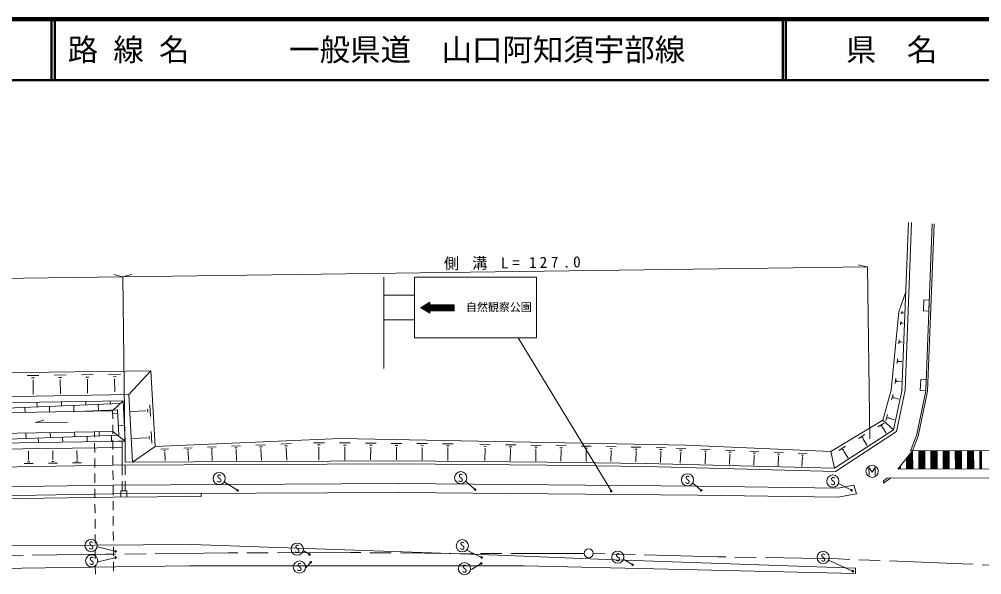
# Model space of a CAD drawing. Units: millimetres, scale not verified. Extents: x 40000 to 680000, y 20000 to 380000.
# Drawn here: x 172432 to 330414, y 288751 to 380000 of the extents above; entities that cross this region are included whole.
import ezdxf
from ezdxf.enums import TextEntityAlignment as Align

# ---------------------------------------------------------------- set-up
doc = ezdxf.new("R2010")
doc.units = ezdxf.units.MM
doc.header["$LTSCALE"] = 1000
doc.linetypes.add('CHAIN', pattern=[18.5, 12, -1.5, 3.5, -1.5])
for name, color, linetype, lineweight in [('M-BGD', 7, 'Continuous', 13), ('M-BGD-EXST', 7, 'Continuous', 13), ('M-BMK', 2, 'CHAIN', 13), ('M-BMK-SRVR', 3, 'Continuous', 13), ('M-STR-HTXT', 7, 'Continuous', 13), ('M-STR-STRC', 7, 'Continuous', 13), ('M-STR-STRD', 7, 'Continuous', 13), ('M-TTL', 2, 'Continuous', 140), ('M-TTL-LINE', 7, 'Continuous', 50)]:
    doc.layers.add(name, color=color, linetype=linetype, lineweight=lineweight)
doc.layers.add('M-TTL-TXT', color=7, linetype='Continuous')
doc.styles.add('ＭＳ ゴシック', font='')
doc.styles.get('ＭＳ ゴシック').set_extended_font_data('MS Gothic')

msp = doc.modelspace()

# ---------------------------------------------------------------- linework, layer by layer
at = {"layer": 'M-BGD'}
for p, q in [((318381, 346625), (317323, 319089)), ((318882, 346595), (317824, 319079)), ((322276, 346416), (321218, 318970)), ((322577, 346406), (321519, 318929)), ((316791, 331936), (317942, 335230)), ((320826, 332107), (320896, 333909)), ((320896, 333909), (321797, 333869)), ((321797, 333869), (321727, 332067)), ((315571, 319089), (316791, 331936)), ((317352, 332066), (317211, 331596)), ((317392, 331866), (317362, 331746)), ((317472, 331796), (317462, 331766)), ((317472, 331776), (317612, 331736)), ((321727, 332067), (320826, 332107)), ((317151, 330374), (317101, 329823)), ((317242, 330164), (317232, 330023)), ((317352, 330104), (317342, 330064)), ((317342, 330084), (317542, 330064)), ((316871, 327330), (316811, 326689)), ((316982, 327080), (316962, 326919)), ((317102, 327010), (317092, 326969)), ((317092, 326990), (317422, 326960)), ((316591, 324196), (316521, 323475)), ((316702, 323915), (316692, 323735)), ((316842, 323835), (316842, 323785)), ((316842, 323805), (317302, 323765)), ((119294, 321269), (194021, 322269)), ((173705, 321465), (175668, 321496)), ((174446, 321085), (174937, 321095)), ((178171, 321536), (180133, 321566)), ((178912, 321156), (179402, 321166)), ((179102, 320765), (179222, 320765)), ((179162, 320765), (179203, 318472)), ((182637, 321607), (184589, 321637)), ((183378, 321226), (183868, 321226)), ((183568, 320836), (183688, 320836)), ((183628, 320836), (183658, 318603)), ((187092, 321667), (189045, 321697)), ((187833, 321287), (188324, 321297)), ((188024, 320906), (188144, 320906)), ((188084, 320906), (188114, 318784)), ((190407, 318333), (194011, 322269)), ((194011, 322269), (194734, 309823)), ((316291, 320972), (316221, 320180)), ((320317, 319009), (320397, 320812)), ((320397, 320812), (321298, 320772)), ((321298, 320772), (321218, 318970)), ((174636, 320694), (174756, 320695)), ((174696, 320694), (174737, 318351)), ((317333, 319179), (315952, 312561)), ((316432, 320661), (316412, 320461)), ((316582, 320571), (316572, 320521)), ((316582, 320551), (317173, 320491)), ((190407, 318333), (118653, 317193)), ((190407, 318333), (191009, 307249)), ((314179, 314142), (315571, 319089)), ((315851, 318348), (315621, 317487)), ((315941, 317978), (315881, 317757)), ((316092, 317847), (316072, 317787)), ((316082, 317817), (316813, 317617)), ((317824, 319079), (316403, 312260)), ((321218, 318970), (319677, 311570)), ((321519, 318929), (319967, 311510)), ((321218, 318970), (320317, 319009)), ((189466, 317312), (118664, 316192)), ((189006, 316881), (143186, 314963)), ((173375, 316229), (173405, 315508)), ((175338, 317090), (175378, 316309)), ((177370, 316389), (177411, 315548)), ((179353, 317110), (179373, 316480)), ((181376, 316560), (181416, 315569)), ((183358, 317191), (183378, 316640)), ((185381, 316731), (185421, 315729)), ((187363, 317272), (187383, 316811)), ((189466, 317312), (187764, 315669)), ((189466, 317312), (189817, 310693)), ((189817, 310693), (189466, 317312)), ((193842, 316682), (193952, 314769)), ((187724, 315669), (118694, 314580)), ((188535, 315860), (181826, 315579)), ((183418, 315639), (183418, 315619)), ((187424, 315810), (187424, 315669)), ((188575, 315259), (187734, 315209)), ((187764, 315669), (187771, 314352)), ((188766, 311704), (188535, 315860)), ((193131, 315680), (190758, 315550)), ((193121, 315740), (193131, 315620)), ((193502, 315940), (193522, 315470)), ((314950, 315054), (314690, 314092)), ((315051, 314643), (314981, 314403)), ((315211, 314503), (315201, 314443)), ((315201, 314473), (316102, 314223)), ((175018, 313755), (176459, 314166)), ((175018, 313755), (180375, 313816)), ((187776, 313352), (187784, 311852)), ((189677, 313317), (188676, 313256)), ((305619, 308975), (314179, 314142)), ((313379, 313071), (314380, 313672)), ((313869, 313101), (314120, 313251)), ((314090, 312951), (314150, 312991)), ((314120, 312971), (314710, 311990)), ((314179, 314142), (315952, 312561)), ((187784, 312275), (118744, 311175)), ((188766, 311704), (140323, 309886)), ((173516, 312043), (173556, 311132)), ((177521, 312094), (177551, 311283)), ((179554, 311363), (179584, 310552)), ((181526, 312144), (181556, 311433)), ((183559, 311514), (183589, 310602)), ((184805, 311360), (184801, 312225)), ((185532, 312225), (185562, 311584)), ((187564, 311664), (187594, 310663)), ((187784, 312275), (189817, 310693)), ((193382, 311264), (190999, 311124)), ((193382, 311324), (193382, 311204)), ((193752, 311525), (193782, 311044)), ((194093, 312266), (194203, 310343)), ((315952, 312561), (306260, 306241)), ((316403, 312260), (306400, 305730)), ((310185, 311148), (311246, 311789)), ((310705, 311178), (310976, 311338)), ((319697, 311620), (318726, 309126)), ((319967, 311510), (319046, 309126)), ((189817, 310693), (118775, 309563)), ((189327, 309682), (118785, 308562)), ((175549, 311212), (175579, 310491)), ((184818, 308860), (184810, 310360)), ((189757, 310743), (187554, 310663)), ((187789, 310852), (187797, 309352)), ((189337, 306738), (189317, 310683)), ((189597, 310733), (189597, 310683)), ((189838, 307249), (189817, 310693)), ((191009, 307249), (194734, 309823)), ((225083, 311138), (194734, 309823)), ((203305, 309693), (204737, 309754)), ((207250, 309864), (208762, 309924)), ((211275, 310035), (212868, 310105)), ((211886, 309745), (212287, 309765)), ((215391, 310216), (217063, 310286)), ((216032, 309905), (216452, 309925)), ((220728, 310447), (222510, 310427)), ((221389, 310086), (221839, 310076)), ((221559, 309726), (221669, 309726)), ((221609, 309726), (221599, 307583)), ((225003, 310407), (226766, 310397)), ((281838, 310053), (225083, 311138)), ((225664, 310057), (226105, 310047)), ((225825, 309696), (225935, 309696)), ((225885, 309696), (225865, 307593)), ((229269, 310377), (231001, 310358)), ((229910, 310017), (230350, 310017)), ((230070, 309677), (230180, 309677)), ((230130, 309677), (230110, 307604)), ((233494, 310338), (235207, 310328)), ((234135, 309988), (234566, 309988)), ((234296, 309647), (234406, 309647)), ((234346, 309647), (234336, 307614)), ((237710, 310308), (239422, 310289)), ((238351, 309958), (238781, 309948)), ((241925, 310269), (243638, 310259)), ((242566, 309918), (242997, 309918)), ((248043, 310199), (249746, 310170)), ((248674, 309849), (249105, 309839)), ((252249, 310120), (253921, 310090)), ((252870, 309769), (253290, 309759)), ((256424, 310040), (258077, 310010)), ((257035, 309700), (257446, 309690)), ((260570, 309961), (262202, 309931)), ((264705, 309881), (266307, 309851)), ((268811, 309801), (270393, 309771)), ((272896, 309722), (274458, 309692)), ((281838, 310053), (305619, 308975)), ((306941, 309185), (308052, 309856)), ((310936, 311028), (311006, 311068)), ((310966, 311048), (311617, 309967)), ((173967, 307607), (173947, 309039)), ((177942, 307658), (177922, 309160)), ((181917, 307708), (181897, 309180)), ((187802, 308352), (187810, 306852)), ((195645, 309362), (196917, 309412)), ((196136, 309122), (196456, 309142)), ((196266, 308872), (196346, 308882)), ((196306, 308872), (196366, 307510)), ((199440, 309523), (200792, 309583)), ((199951, 309273), (200291, 309293)), ((200091, 309012), (200181, 309012)), ((200131, 309012), (200201, 307520)), ((203856, 309423), (204206, 309443)), ((203996, 309143), (204086, 309153)), ((204046, 309153), (204116, 307531)), ((207831, 309584), (208211, 309604)), ((207981, 309283), (208081, 309294)), ((208031, 309294), (208112, 307541)), ((212057, 309434), (212147, 309434)), ((212107, 309434), (212187, 307552)), ((216202, 309575), (216302, 309585)), ((216252, 309585), (216342, 307562)), ((238511, 309618), (238621, 309608)), ((238561, 309608), (238541, 307575)), ((242727, 309578), (242827, 309578)), ((242777, 309578), (242757, 307545)), ((248835, 309499), (248935, 309499)), ((248885, 309499), (248845, 307496)), ((253020, 309429), (253120, 309429)), ((253070, 309429), (253030, 307456)), ((257186, 309359), (257286, 309359)), ((257236, 309359), (257196, 307427)), ((261181, 309620), (261591, 309610)), ((261321, 309290), (261431, 309290)), ((261381, 309290), (261341, 307387)), ((265296, 309551), (265707, 309541)), ((265446, 309220), (265546, 309220)), ((265496, 309220), (265457, 307358)), ((269402, 309471), (269792, 309461)), ((269542, 309151), (269642, 309151)), ((269592, 309151), (269552, 307328)), ((273477, 309401), (273867, 309391)), ((273617, 309081), (273717, 309081)), ((273667, 309081), (273627, 307289)), ((276961, 309642), (278533, 309612)), ((277542, 309322), (277933, 309312)), ((277682, 309001), (277783, 309001)), ((277732, 309001), (277693, 307179)), ((280256, 309552), (281818, 309482)), ((280826, 309212), (281217, 309192)), ((281007, 308892), (280937, 307089)), ((280957, 308892), (281057, 308882)), ((284321, 309373), (285863, 309313)), ((284882, 309042), (285262, 309032)), ((285062, 308732), (284992, 306970)), ((285012, 308732), (285112, 308722)), ((288356, 309203), (289868, 309143)), ((288907, 308883), (289288, 308863)), ((289087, 308572), (289007, 306860)), ((289037, 308572), (289127, 308572)), ((292362, 309033), (293844, 308973)), ((292902, 308713), (293273, 308703)), ((293083, 308412), (293013, 306750)), ((293033, 308412), (293123, 308412)), ((296347, 308873), (297799, 308803)), ((296878, 308553), (297238, 308543)), ((297048, 308253), (296978, 306651)), ((296998, 308263), (297088, 308253)), ((300292, 308704), (301704, 308644)), ((300803, 308393), (301163, 308383)), ((300973, 308103), (300903, 306561)), ((300923, 308113), (301013, 308103)), ((305619, 308975), (306260, 306241)), ((307491, 309215), (307772, 309385)), ((307732, 309055), (307802, 309095)), ((307762, 309075), (308463, 307914)), ((319046, 309126), (316634, 306112)), ((187805, 306738), (118835, 305638)), ((173246, 307006), (174708, 307027)), ((173787, 307307), (174157, 307317)), ((173917, 307607), (174017, 307607)), ((177211, 307057), (178683, 307077)), ((177762, 307357), (178122, 307367)), ((177892, 307658), (177982, 307658)), ((181186, 307118), (182658, 307138)), ((181737, 307418), (182098, 307418)), ((181867, 307708), (181957, 307708)), ((184831, 306360), (184823, 307860)), ((234706, 306964), (187805, 306738)), ((189337, 306738), (189334, 305135)), ((189838, 306748), (189834, 305140)), ((234706, 307464), (189838, 307249)), ((234706, 307464), (259028, 307257)), ((234706, 306964), (259018, 306756)), ((259018, 306756), (275249, 306548)), ((259028, 307257), (275249, 307049)), ((275249, 306548), (306400, 305730)), ((275259, 307049), (306260, 306241)), ((184844, 303860), (184836, 305360)), ((187815, 305852), (187823, 304352)), ((187856, 303494), (118886, 302404)), ((187828, 303352), (187836, 301852)), ((234727, 303719), (187876, 303494)), ((189331, 304135), (189328, 302532)), ((189832, 304140), (189828, 302533)), ((234677, 303719), (283841, 303325)), ((309415, 303448), (306831, 302957)), ((309415, 303448), (309875, 302066)), ((315422, 304600), (314271, 303789)), ((314281, 304169), (314271, 303789)), ((314902, 304600), (314281, 304169)), ((187886, 302022), (118906, 300932)), ((184857, 301360), (184849, 302860)), ((234727, 302247), (187886, 302022)), ((190099, 302533), (189097, 302532)), ((189097, 302532), (189107, 301531)), ((190109, 301531), (190099, 302533)), ((202295, 301593), (202295, 302093)), ((234667, 302247), (283831, 301843)), ((306811, 301485), (283831, 301843)), ((306831, 302957), (283851, 303325)), ((309875, 302066), (306811, 301485)), ((187896, 301521), (118916, 300431)), ((184870, 298860), (184862, 300360)), ((187842, 300853), (187849, 299353)), ((202295, 301593), (187886, 301521)), ((184882, 296360), (184875, 297860)), ((187855, 298353), (187862, 296853)), ((187868, 295853), (187876, 294353)), ((184895, 293860), (184888, 295360)), ((184908, 291360), (184900, 292860)), ((187881, 293353), (187889, 291853)), ((187894, 290853), (187902, 289353)), ((184921, 288860), (184913, 290360))]:
    msp.add_line(p, q, dxfattribs=at)
at = {"layer": 'M-BGD-EXST'}
for p, q in [((311908, 305120), (311907, 306372)), ((311907, 306372), (312408, 305621)), ((312408, 305621), (312909, 306372)), ((312909, 306372), (312909, 305120))]:
    msp.add_line(p, q, dxfattribs=at)
msp.add_circle((312408, 305741), 1001, dxfattribs=at)
at = {"layer": 'M-BMK'}
for p, q in [((206742, 292341), (186585, 292119)), ((226808, 292404), (206742, 292341)), ((246974, 292216), (226808, 292404)), ((186585, 292119), (166189, 291836)), ((265158, 292258), (246974, 292216)), ((287027, 291720), (266660, 292248)), ((306893, 291342), (287027, 291720)), ((327249, 290563), (306893, 291342)), ((347456, 289464), (327249, 290563))]:
    msp.add_line(p, q, dxfattribs=at)
at = {"layer": 'M-BMK-SRVR'}
msp.add_circle((265909, 292268), 751, dxfattribs=at)
at = {"layer": 'M-STR-HTXT'}
for p, q in [((310151, 339685), (311613, 339325)), ((189424, 337688), (311613, 339325)), ((189424, 337688), (190875, 338089)), ((311683, 339325), (312067, 311088)), ((63920, 336001), (189424, 337688)), ((187972, 338059), (189424, 337688)), ((189424, 337688), (189787, 310893))]:
    msp.add_line(p, q, dxfattribs=at)
at = {"layer": 'M-STR-STRC'}
for p, q in [((232300, 337653), (232301, 322634)), ((237306, 337654), (257332, 337656)), ((237307, 327641), (237306, 337654)), ((257332, 337656), (257334, 327643)), ((237307, 334650), (232300, 334650)), ((239810, 333511), (238308, 332610)), ((238642, 332409), (239643, 333411)), ((238731, 332356), (239810, 333436)), ((239810, 333186), (239607, 333389)), ((239810, 333327), (239695, 333442)), ((239810, 333468), (239784, 333495)), ((239810, 333110), (239810, 333511)), ((238308, 332610), (239810, 331708)), ((238554, 332463), (238370, 332646)), ((238377, 332568), (238583, 332775)), ((238907, 332250), (238458, 332700)), ((238465, 332515), (238937, 332987)), ((239261, 332038), (238546, 332753)), ((238554, 332462), (239290, 333199)), ((239615, 331826), (238635, 332806)), ((239810, 331772), (238723, 332859)), ((239810, 331913), (238812, 332912)), ((238819, 332303), (239810, 333295)), ((239810, 332054), (238900, 332965)), ((238907, 332250), (239810, 333153)), ((239897, 332109), (238988, 333018)), ((238996, 332197), (239909, 333110)), ((240039, 332109), (239077, 333071)), ((239084, 332144), (240050, 333110)), ((240180, 332109), (239165, 333124)), ((239172, 332091), (240191, 333110)), ((240321, 332109), (239254, 333177)), ((239261, 332038), (240333, 333110)), ((240463, 332109), (239342, 333230)), ((239349, 331985), (240474, 333110)), ((240604, 332109), (239430, 333283)), ((239438, 331932), (240616, 333110)), ((240746, 332109), (239519, 333336)), ((239526, 331879), (240757, 333110)), ((239614, 331826), (239810, 332022)), ((239703, 331773), (239810, 331880)), ((243815, 333110), (239810, 333110)), ((239810, 332109), (243815, 332108)), ((239810, 332109), (239810, 331708)), ((240887, 332109), (239886, 333110)), ((239897, 332109), (240899, 333110)), ((241029, 332109), (240027, 333110)), ((240039, 332109), (241040, 333110)), ((241170, 332109), (240169, 333110)), ((240180, 332109), (241181, 333110)), ((241311, 332109), (240310, 333110)), ((240322, 332109), (241323, 333110)), ((241453, 332109), (240451, 333110)), ((240463, 332109), (241464, 333110)), ((241594, 332109), (240593, 333110)), ((240604, 332109), (241606, 333110)), ((241736, 332109), (240734, 333110)), ((240746, 332109), (241747, 333110)), ((241877, 332109), (240876, 333110)), ((240887, 332109), (241888, 333110)), ((242019, 332109), (241017, 333110)), ((241029, 332109), (242030, 333110)), ((242160, 332109), (241159, 333110)), ((241170, 332109), (242171, 333110)), ((242302, 332109), (241300, 333110)), ((241311, 332109), (242313, 333110)), ((242443, 332109), (241442, 333110)), ((241453, 332109), (242454, 333110)), ((242584, 332109), (241583, 333110)), ((241594, 332109), (242595, 333110)), ((242726, 332109), (241724, 333110)), ((241736, 332109), (242737, 333110)), ((242867, 332109), (241866, 333110)), ((241877, 332109), (242878, 333110)), ((243009, 332109), (242007, 333110)), ((242018, 332109), (243020, 333110)), ((243150, 332108), (242149, 333110)), ((242160, 332109), (243161, 333110)), ((243292, 332108), (242290, 333110)), ((242301, 332109), (243302, 333110)), ((243433, 332108), (242432, 333110)), ((242443, 332109), (243444, 333110)), ((243574, 332108), (242573, 333110)), ((242584, 332109), (243585, 333110)), ((243716, 332108), (242714, 333110)), ((242725, 332109), (243727, 333110)), ((243815, 332150), (242856, 333110)), ((242867, 332109), (243815, 333057)), ((243815, 332292), (242997, 333110)), ((243008, 332109), (243815, 332916)), ((243815, 332433), (243139, 333110)), ((243150, 332108), (243815, 332774)), ((243815, 332575), (243280, 333110)), ((243291, 332108), (243815, 332633)), ((243815, 332716), (243422, 333110)), ((243432, 332108), (243815, 332491)), ((243815, 332857), (243563, 333110)), ((243574, 332108), (243815, 332350)), ((243815, 332999), (243705, 333110)), ((243715, 332108), (243815, 332209)), ((243815, 332108), (243815, 333110)), ((237307, 330645), (232300, 330644)), ((239791, 331720), (239810, 331739)), ((257334, 327643), (237307, 327641)), ((269522, 302622), (254330, 327643)), ((318266, 308155), (318276, 306112)), ((318366, 308275), (318376, 306112)), ((318466, 308395), (318476, 306122)), ((318566, 308526), (318576, 306122)), ((318666, 308646), (318676, 306122)), ((336399, 309178), (318726, 309126)), ((318766, 308776), (318776, 306122)), ((318866, 308896), (318877, 306122)), ((318966, 309026), (318977, 306122)), ((319066, 309126), (319077, 306122)), ((320068, 309127), (320078, 306123)), ((320168, 309127), (320178, 306123)), ((320268, 309127), (320278, 306123)), ((320368, 309127), (320379, 306123)), ((320468, 309127), (320479, 306123)), ((320568, 309127), (320579, 306123)), ((320669, 309127), (320679, 306123)), ((320769, 309127), (320779, 306123)), ((320869, 309127), (320879, 306123)), ((320969, 309127), (320979, 306123)), ((321069, 309127), (321079, 306123)), ((322070, 309137), (322081, 306133)), ((322171, 309137), (322181, 306133)), ((322271, 309137), (322281, 306133)), ((322371, 309137), (322381, 306133)), ((322471, 309137), (322481, 306133)), ((322571, 309137), (322581, 306133)), ((322671, 309137), (322682, 306133)), ((322771, 309137), (322782, 306133)), ((322871, 309137), (322882, 306133)), ((322972, 309137), (322982, 306133)), ((323072, 309137), (323082, 306133)), ((324073, 309137), (324083, 306133)), ((324173, 309137), (324184, 306133)), ((324273, 309137), (324284, 306133)), ((324373, 309137), (324384, 306133)), ((324474, 309147), (324484, 306143)), ((324574, 309147), (324584, 306143)), ((324674, 309147), (324684, 306143)), ((324774, 309147), (324784, 306143)), ((324874, 309147), (324884, 306143)), ((324974, 309147), (324985, 306143)), ((325074, 309147), (325085, 306143)), ((326076, 309147), (326086, 306143)), ((326176, 309147), (326186, 306143)), ((326276, 309147), (326286, 306143)), ((326376, 309147), (326386, 306143)), ((326476, 309147), (326487, 306143)), ((326576, 309147), (326587, 306143)), ((326676, 309147), (326687, 306143)), ((326777, 309147), (326787, 306143)), ((326877, 309147), (326887, 306143)), ((326977, 309147), (326987, 306143)), ((327077, 309147), (327087, 306143)), ((328078, 309157), (328089, 306154)), ((328178, 309157), (328189, 306154)), ((328279, 309158), (328289, 306154)), ((328379, 309158), (328389, 306154)), ((328479, 309158), (328489, 306154)), ((328579, 309158), (328589, 306154)), ((328679, 309158), (328689, 306154)), ((328779, 309158), (328790, 306154)), ((328879, 309158), (328890, 306154)), ((328979, 309158), (328990, 306154)), ((329080, 309158), (329090, 306154)), ((330081, 309158), (330091, 306154)), ((330181, 309158), (330191, 306154)), ((330281, 309158), (330291, 306154)), ((330381, 309158), (330392, 306154)), ((316974, 306533), (316974, 306112)), ((317074, 306653), (317074, 306112)), ((318065, 307905), (318076, 306112)), ((318165, 308025), (318176, 306112)), ((337631, 306185), (316634, 306112)), ((316674, 306162), (316674, 306112)), ((316774, 306282), (316774, 306112)), ((316874, 306413), (316874, 306112)), ((208142, 302685), (206139, 303946)), ((247133, 302830), (245731, 304131)), ((284252, 302704), (283000, 303795)), ((308924, 302687), (306911, 303718)), ((338803, 304683), (314902, 304600)), ((208232, 302565), (208302, 302635)), ((247213, 302700), (247283, 302770)), ((269563, 302462), (269633, 302532)), ((284332, 302574), (284402, 302644)), ((309024, 302587), (309094, 302657)), ((188097, 292619), (185263, 293340)), ((188207, 292549), (188277, 292619)), ((219939, 292163), (219008, 292733)), ((248186, 291655), (245883, 292806)), ((188097, 291548), (185384, 290897)), ((188207, 291548), (188278, 291618)), ((220179, 290691), (219459, 289869)), ((220029, 292042), (220099, 292112)), ((220249, 290771), (220320, 290841)), ((248286, 291555), (248356, 291625)), ((272968, 290487), (271667, 291237)), ((309116, 289399), (305351, 291121)), ((248126, 290534), (246654, 289612)), ((248216, 290584), (248296, 290654)), ((273059, 290376), (273129, 290447)), ((309216, 289299), (309286, 289369))]:
    msp.add_line(p, q, dxfattribs=at)
for centre, radius in [((205248, 304577), 1001), ((244890, 304702), 1001), ((282119, 304346), 1001), ((305980, 304138), 1001), ((208272, 302605), 140), ((208272, 302605), 110), ((208272, 302605), 80.1), ((208272, 302605), 50.1), ((208272, 302605), 20), ((247243, 302730), 140), ((247243, 302730), 110), ((247243, 302730), 80.1), ((247243, 302730), 50.1), ((247243, 302730), 20), ((269603, 302492), 140), ((269603, 302492), 110), ((269603, 302492), 80.1), ((269603, 302492), 50.1), ((269603, 302492), 20), ((284372, 302614), 140), ((284372, 302614), 110), ((284372, 302614), 80.1), ((284372, 302614), 50.1), ((284372, 302614), 20), ((309054, 302617), 140), ((309054, 302617), 110), ((309054, 302617), 80.1), ((309054, 302617), 50.1), ((309054, 302617), 20), ((184222, 293560), 1001), ((218066, 292963), 1001), ((245152, 293517), 1001), ((188247, 292589), 140), ((188247, 292589), 110), ((188247, 292589), 80.1), ((188247, 292589), 50.1), ((188247, 292589), 20), ((270685, 291648), 1001), ((304379, 291572), 1001), ((184322, 291047), 1001), ((188248, 291588), 140), ((188248, 291588), 110), ((188248, 291588), 80.1), ((188248, 291588), 50.1), ((188248, 291588), 20), ((218417, 290020), 1001), ((220069, 292082), 140), ((220069, 292082), 110), ((220069, 292082), 80.1), ((220069, 292082), 50.1), ((220069, 292082), 20), ((220279, 290801), 140), ((220279, 290801), 110), ((220279, 290801), 80.1), ((220279, 290801), 50.1), ((220279, 290801), 20), ((245513, 289752), 1001), ((248256, 290614), 140), ((248256, 290614), 110), ((248256, 290614), 80.1), ((248326, 291595), 140), ((248326, 291595), 110), ((248326, 291595), 80.1), ((248326, 291595), 50.1), ((248326, 291595), 20), ((248256, 290614), 50.1), ((248256, 290614), 20), ((273099, 290406), 140), ((273099, 290406), 110), ((273099, 290406), 80.1), ((273099, 290406), 50.1), ((273099, 290406), 20), ((309256, 289329), 140), ((309256, 289329), 110), ((309256, 289329), 80.1), ((309256, 289329), 50.1), ((309256, 289329), 20)]:
    msp.add_circle(centre, radius, dxfattribs=at)
at = {"layer": 'M-STR-STRD'}
for p, q in [((200684, 293742), (93073, 292889)), ((200684, 293742), (251110, 291976)), ((270195, 291187), (251110, 291976)), ((270195, 291187), (309717, 289850)), ((188308, 290076), (133566, 289249)), ((200374, 290238), (188308, 290076)), ((255295, 290244), (200374, 290238)), ((255295, 290244), (309667, 288959)), ((309717, 289850), (309667, 288959))]:
    msp.add_line(p, q, dxfattribs=at)
at = {"layer": 'M-TTL'}
msp.add_line((680000, 380000), (40000, 380000), dxfattribs=at)
at = {"layer": 'M-TTL-LINE'}
for p, q in [((177750, 380000), (177750, 370000)), ((178250, 380000), (178250, 370000)), ((297750, 380000), (297750, 370000)), ((298250, 380000), (298250, 370000)), ((40000, 370000), (680000, 370000))]:
    msp.add_line(p, q, dxfattribs=at)

# ---------------------------------------------------------------- texts
at = {"layer": 'M-STR-HTXT', "style": 'ＭＳ ゴシック'}
for s, p in [('側', (242142, 338396)), ('溝', (246789, 338456)), ('L', (251485, 338517)), ('=', (253357, 338537)), ('1', (256131, 338577)), ('2', (257863, 338598)), ('7', (259695, 338628)), ('0', (263360, 338678)), ('.', (261668, 338648))]:
    msp.add_text(s, height=1833, rotation=0.766, dxfattribs=at).set_placement(p, align=Align.BOTTOM_LEFT)
at = {"layer": 'M-STR-STRC', "style": 'ＭＳ ゴシック'}
msp.add_text('自然観察公園', height=1320, rotation=0.007, dxfattribs=at).set_placement((245752, 331646), align=Align.BOTTOM_LEFT)
for p in [(205255, 304577), (244890, 304660), (282120, 304344), (305990, 304138), (184230, 293568), (245154, 293517), (218066, 293004), (270685, 291628), (184307, 291032), (218417, 290018), (304378, 291572), (245510, 289755)]:
    msp.add_text('S', height=1320, rotation=359, dxfattribs=at).set_placement(p, align=Align.MIDDLE_CENTER)
at = {"layer": 'M-TTL-TXT', "style": 'ＭＳ ゴシック'}
for s, p in [('路 線 名', (180380, 375000)), ('一般県道\u3000山口阿知須宇部線', (216734, 375000))]:
    msp.add_text(s, height=3666, dxfattribs=at).set_placement(p, align=Align.MIDDLE_LEFT)
msp.add_text('県\u3000名', height=3666, dxfattribs=at).set_placement((315625, 375000), align=Align.MIDDLE_CENTER)

doc.saveas('drawing.dxf')
